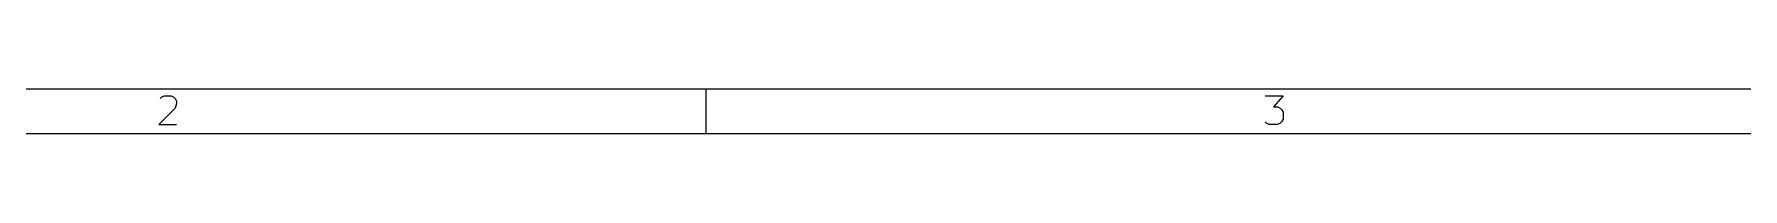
# Model space of a CAD drawing. Extents: x -80 to 197, y -68 to 122.
# Drawn here: x -10.5 to 66.7, y 120.1 to 122.1 of the extents above; entities that cross this region are included whole.
import ezdxf

# ---------------------------------------------------------------- set-up
doc = ezdxf.new("R2010")
doc.units = 0
doc.header["$MEASUREMENT"] = 0
doc.layers.add('BLACK', color=7, linetype='CONTINUOUS')

msp = doc.modelspace()

# ---------------------------------------------------------------- linework, layer by layer
at = {"layer": 'BLACK', "linetype": 'CONTINUOUS'}
for p, q in [((196.832, 122.08), (-80.17, 122.08)), ((19.83, 120.08), (19.83, 122.08)), ((-4.16643, 121.235), (-4.90929, 120.492)), ((-4.84738, 121.668), (-4.78548, 121.73)), ((-4.78548, 121.73), (-4.66167, 121.792)), ((-4.66167, 121.792), (-4.35214, 121.792)), ((-4.35214, 121.792), (-4.22833, 121.73)), ((-4.22833, 121.73), (-4.16643, 121.668)), ((-4.16643, 121.668), (-4.10452, 121.544)), ((-4.10452, 121.42), (-4.16643, 121.235)), ((-4.10452, 121.544), (-4.10452, 121.42)), ((45.0907, 121.792), (45.8955, 121.792)), ((45.8955, 121.792), (45.4621, 121.297)), ((45.4621, 121.297), (45.6479, 121.297)), ((45.6479, 121.297), (45.7717, 121.235)), ((45.7717, 121.235), (45.8336, 121.173)), ((-4.90929, 120.492), (-4.10452, 120.492)), ((45.1526, 120.554), (45.0907, 120.616)), ((45.2764, 120.492), (45.1526, 120.554)), ((45.6479, 120.492), (45.2764, 120.492)), ((45.7717, 120.554), (45.6479, 120.492)), ((45.8336, 120.616), (45.7717, 120.554)), ((45.8336, 121.173), (45.8955, 121.049)), ((45.8955, 120.74), (45.8336, 120.616)), ((45.8955, 121.049), (45.8955, 120.74)), ((194.832, 120.08), (-78.17, 120.08))]:
    msp.add_line(p, q, dxfattribs=at)

doc.saveas('drawing.dxf')
